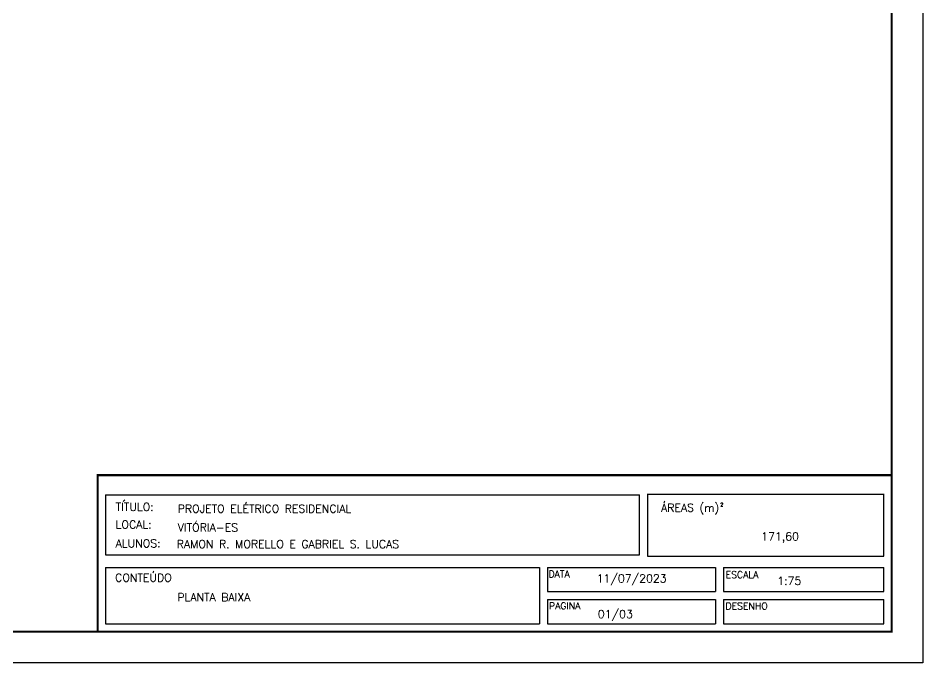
# Model space of a CAD drawing. Extents: x 419.58 to 420, y 0 to 0.295.
# Drawn here: x 419.7972 to 420, y 0 to 0.1446 of the extents above; entities that cross this region are included whole.
import ezdxf

# ---------------------------------------------------------------- set-up
doc = ezdxf.new("R2010")
doc.units = 0
doc.header["$MEASUREMENT"] = 0
doc.layers.get('0').update_dxf_attribs({"linetype": 'CONTINUOUS'})
doc.styles.add('ROMANS', font='romans.shx', dxfattribs={"height": 0.002})

msp = doc.modelspace()

# ---------------------------------------------------------------- linework, layer by layer
for p, q in [((420, 0.2950000000000568), (420, 5.684341886080801e-14)), ((419.8207310103828, 0.0361781323133895), (419.8210825797842, 0.03652948825129225)), ((420, 5.684341886080801e-14), (419.58, 5.678657544194721e-14))]:
    msp.add_line(p, q)
at = {"const_width": 0.0005}
msp.add_lwpolyline([(419.605, 0.00700000000005679), (419.605, 0.2880000000000568), (419.993, 0.2880000000000568), (419.993, 0.007000000000056843)], close=True, dxfattribs=at)
msp.add_lwpolyline([(419.815, 0.04209888290728259), (419.815, 0.007000000000056836), (419.993, 0.007000000000056844), (419.993, 0.04209888290728259), (419.815, 0.04209888290728259)], dxfattribs=at)
for points in [[(419.816794871282, 0.02424605330144244), (419.9364615546157, 0.02424605330144246), (419.9364615546157, 0.0377075879167518)], [(419.816794871282, 0.03770758791675179), (419.816794871282, 0.02424605330144244)], [(419.816794871282, 0.03770758791675179), (419.9364615546157, 0.0377075879167518)], [(419.9382564758987, 0.03791200552345231), (419.9382564758987, 0.02391534665493824)], [(419.9383560186247, 0.03784570417738564), (419.9913047214449, 0.03784570417738564)], [(419.9912051787189, 0.02391534665493824), (419.9912051787189, 0.03771162812202533)], [(419.9382564758987, 0.02391534665493824), (419.9912051787189, 0.02391534665493824)], [(419.816794871282, 0.0213589702563868), (419.9140256635902, 0.02135897025638681)], [(419.816794871282, 0.0213589702563868), (419.816794871282, 0.008794871282098079), (419.9140256635902, 0.008794871282098089)], [(419.9140257135912, 0.02135897025638681), (419.9140257135912, 0.008794871282098096)], [(419.9158205848732, 0.02135897025638681), (419.9158205848732, 0.01597435641026308)], [(419.9158205848732, 0.02135897025638681), (419.953512881796, 0.02135897025638681)], [(419.953512881796, 0.02135897025638681), (419.953512881796, 0.01597435641026308)], [(419.9553077530781, 0.02135897025638681), (419.9553077530781, 0.01597435641026308)], [(419.9553077530781, 0.02135897025638681), (419.9912051787189, 0.02135897025638681)], [(419.9912051787189, 0.01597435641026308), (419.9912051787189, 0.02135897025638681)], [(419.9158205848732, 0.01597435641026308), (419.953512881796, 0.01597435641026308)], [(419.9553077530781, 0.01597435641026308), (419.9912051787189, 0.01597435641026308)], [(419.9158205848732, 0.01417948512822183), (419.9158205848732, 0.008794871282098096)], [(419.9158205848732, 0.01417948512822183), (419.953512881796, 0.01417948512822183)], [(419.953512881796, 0.01417948512822183), (419.953512881796, 0.008794871282098096)], [(419.9553077530781, 0.01417948512822183), (419.9553077530781, 0.008794871282098096)], [(419.9553077530781, 0.01417948512822183), (419.9912051787189, 0.01417948512822183)], [(419.9553077530781, 0.008794871282098096), (419.9912051787189, 0.008794871282098096), (419.9912051787189, 0.01417948512822183)], [(419.9158205848732, 0.008794871282098096), (419.953512881796, 0.008794871282098096)]]:
    msp.add_lwpolyline(points)

# ---------------------------------------------------------------- texts
at = {"style": 'ROMANS'}
for s, height, p in [('TITULO:', 0.001794871282041245, (419.8190218343756, 0.03407709849618969)), ('PROJETO ELÉTRICO RESIDENCIAL', 0.001794871282041245, (419.8329377776666, 0.03367545475020961)), ('ÁREAS (m)', 0.001794871282041245, (419.9412919909449, 0.03389419703540154)), ('2', 0.0007868481519528705, (419.954583957623, 0.03507978040397575)), ('LOCAL:', 0.001794871282041245, (419.8190218343756, 0.03011717105180058)), ('VITÓRIA-ES', 0.001794871282041245, (419.8329377776666, 0.02945216424618025)), ('ALUNOS:', 0.001794871282041245, (419.8190218343756, 0.0259061701274821)), ('RAMON R. MORELLO E GABRIEL S. LUCAS', 0.001794871282041245, (419.8327360010334, 0.02574328799539671)), ('CONTEÚDO', 0.001794871282041245, (419.8189121266503, 0.01820439907796572)), ('DATA', 0.001525640589735058, (419.9160679299129, 0.01915822127167913)), ('ESCALA', 0.001525640589735058, (419.9557722333725, 0.01902089288980901)), ('PLANTA BAIXA', 0.001794871282041245, (419.8328540554218, 0.01381872780524418)), ('PAGINA', 0.001525640589735058, (419.9161791891702, 0.01202665692554921)), ('DESENHO', 0.001525640589735058, (419.955733185358, 0.0119771950782818))]:
    msp.add_text(s, height=height, dxfattribs=at).set_placement(p)
at = {"style": 'ROMANS', "flags": 8}
for tag, p, s in [('171,60', (419.9637533263064, 0.02744711733550975), ''), ('11/07/2023', (419.9268590510101, 0.01803797191917202), '01/01/97'), ('1:75', (419.9673522974257, 0.01749951053455965), '1:50'), ('01/03', (419.9271282817024, 0.01005079471408848), '01/01')]:
    msp.add_attdef(tag, p, s, height=0.001794871282041245, dxfattribs=at)

doc.saveas('drawing.dxf')
